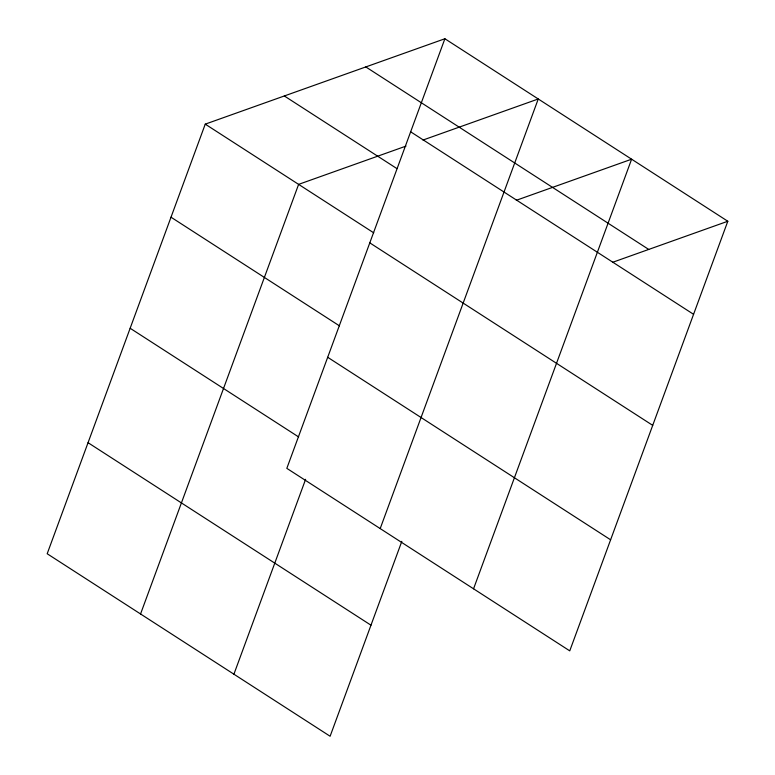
<?xml version="1.0" encoding="UTF-8"?>
<svg xmlns="http://www.w3.org/2000/svg" width="775" height="775" viewBox="0 0 775 775"><rect width="100%" height="100%" fill="white"/><g stroke="black" fill="none" stroke-linecap="round" stroke-linejoin="round"><path stroke-width="1.16" d="M444.889 38.75L286.827 468.352L569.751 650.855L727.812 221.253L444.889 38.75L205.249 124.145L47.188 553.747L330.111 736.25L401.818 541.357M140.556 613.974L298.617 184.373L405.984 146.107M233.914 674.202L305.621 479.299M380.196 528.579L538.257 98.977L422.956 140.062M473.554 588.806L631.615 159.204L516.324 200.289M612.521 262.338L727.812 221.253M365.81 66.931L648.733 249.434M410.653 131.808L693.577 314.311M284.328 95.964L396.974 168.63M205.249 124.145L373.715 232.82M369.791 242.866L652.715 425.368M171.013 217.203L339.479 325.868M327.689 357.285L610.613 539.797M130.152 328.261L298.617 436.935M88.05 442.69L370.973 625.192"/></g></svg>
